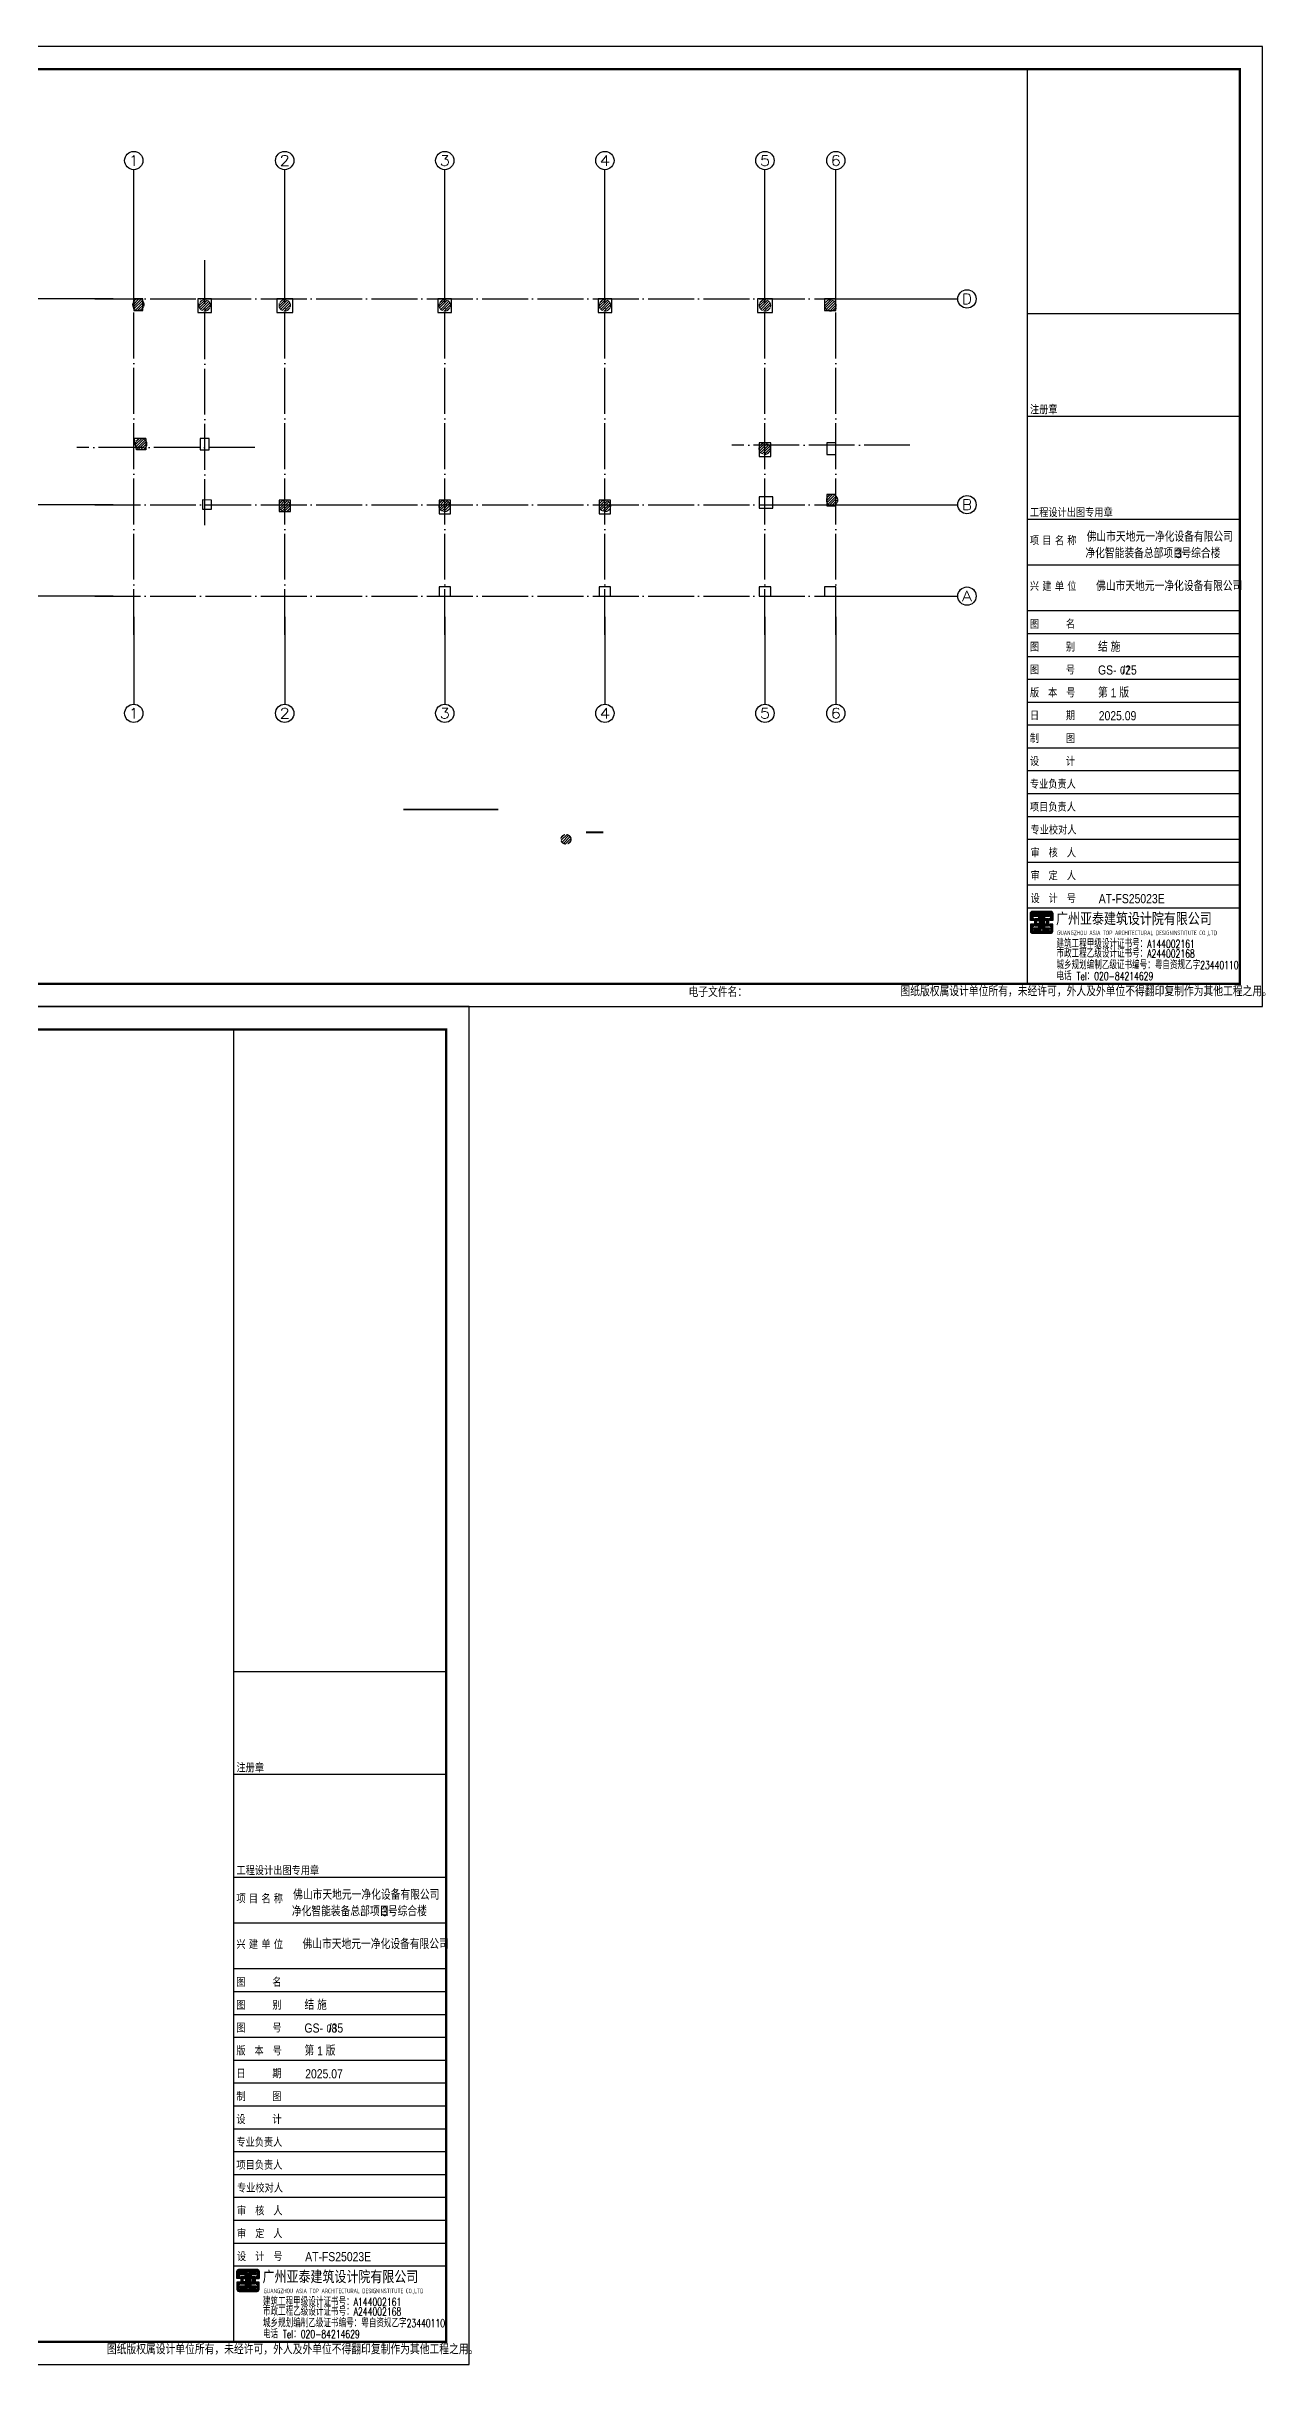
# Model space of a CAD drawing. Extents: x 299218 to 746073, y -331171 to -40619.
# Drawn here: x 495875 to 549060, y -316844 to -215444 of the extents above; entities that cross this region are included whole.
import ezdxf
from ezdxf.enums import TextEntityAlignment as Align

# ---------------------------------------------------------------- set-up
doc = ezdxf.new("R2010")
doc.units = 0
doc.header["$LTSCALE"] = 1000
doc.header["$MEASUREMENT"] = 0
doc.linetypes.add('DASH', pattern=[0.35, 0.25, -0.1])
doc.linetypes.add('DOTE', pattern=[2.42, 2, -0.2, 0.02, -0.2])
for name, color, linetype in [('13', 4, 'Continuous'), ('14', 2, 'Continuous'), ('_0', 7, 'Continuous'), ('AXIS', 3, 'Continuous'), ('AXIS_TEXT', 7, 'Continuous'), ('DIM_SYMB', 3, 'Continuous'), ('DOTE', 1, 'Continuous'), ('PUB_TITLE', 4, 'Continuous'), ('柱线', 2, 'Continuous')]:
    doc.layers.add(name, color=color, linetype=linetype)
doc.layers.add('桩', color=6, linetype='Continuous', lineweight=18)
doc.styles.add('_HZTXT', font='gs_txt.shx', dxfattribs={"width": 0.8, "bigfont": 'gs_hztxt.shx'})
doc.styles.add('_TCH_AXIS', font='COMPLEX', dxfattribs={"bigfont": 'GBCBIG'})
doc.styles.add('COMPLEX', font='COMPLEX')
doc.styles.add('HT', font='')
doc.styles.add('HZTXT', font='txt.shx', dxfattribs={"bigfont": 'hztxt.shx'})
doc.styles.add('hztxt0', font='romans.shx', dxfattribs={"bigfont": 'gbcbig0.shx'})
doc.styles.get("Standard").update_dxf_attribs({"font": 'gbenor.shx', "bigfont": 'gbcbig.shx'})
doc.styles.add('宋体', font='')
doc.styles.get('HT').set_extended_font_data('SimHei')
doc.styles.get('宋体').set_extended_font_data('SimSun')

# ---------------------------------------------------------------- blocks, each defined once
blk = doc.blocks.new('_AXISO')
blk.add_circle((0, 0), 0.5)
at = {"layer": 'AXIS_TEXT', "style": 'COMPLEX', "width": 1.041667}
blk.add_attdef('A', text='', height=0.56, dxfattribs=at).set_placement((-0.25, -0.28), (0.25, -0.28), align=Align.FIT)
blk = doc.blocks.new('zw-10')
at = {"layer": 'AXIS'}
for p, q in [((-949035, -406077), (-949035, -401324)), ((-942435, -406077), (-942435, -401324)), ((-935435, -406077), (-935435, -401324)), ((-928435, -406077), (-928435, -401324)), ((-921435, -406077), (-921435, -401324)), ((-918335, -406077), (-918335, -401324)), ((-949935, -406977), (-953760, -406977)), ((-917435, -406977), (-913002, -406977)), ((-949935, -415977), (-953760, -415977)), ((-917435, -415977), (-913002, -415977)), ((-949935, -419977), (-953760, -419977)), ((-917435, -419977), (-913002, -419977)), ((-949035, -420877), (-949035, -424702)), ((-942435, -420877), (-942435, -424702)), ((-935435, -420877), (-935435, -424702)), ((-928435, -420877), (-928435, -424702)), ((-921435, -420877), (-921435, -424702)), ((-918335, -420877), (-918335, -424702))]:
    blk.add_line(p, q, dxfattribs=at)
at = {"layer": 'DOTE', "linetype": 'DOTE'}
for p, q in [((-949035, -421677), (-949035, -405277)), ((-945935, -416868), (-945935, -405277)), ((-942435, -421677), (-942435, -405277)), ((-935435, -421677), (-935435, -405277)), ((-928435, -421677), (-928435, -405277)), ((-921435, -421677), (-921435, -405277)), ((-918335, -421677), (-918335, -405277)), ((-950735, -406977), (-916635, -406977)), ((-943738, -413477), (-951524, -413477)), ((-915100, -413377), (-922887, -413377)), ((-950735, -415977), (-916635, -415977)), ((-950735, -419977), (-916635, -419977))]:
    blk.add_line(p, q, dxfattribs=at)
at = {"layer": 'AXIS'}
ref = blk.add_blockref('_AXISO', (-949035, -400924), dxfattribs=dict(at, xscale=800, yscale=800, zscale=800))
ref.add_attrib('A', '1', dxfattribs={"layer": 'AXIS_TEXT', "height": 453, "style": '_TCH_AXIS', "width": 2.333333}).set_placement((-949261, -401150), (-948809, -401150), align=Align.FIT)
ref = blk.add_blockref('_AXISO', (-942435, -400924), dxfattribs=dict(at, xscale=800, yscale=800, zscale=800))
ref.add_attrib('A', '2', dxfattribs={"layer": 'AXIS_TEXT', "height": 453, "style": '_TCH_AXIS', "width": 1.5}).set_placement((-942661, -401150), (-942209, -401150), align=Align.FIT)
ref = blk.add_blockref('_AXISO', (-935435, -400924), dxfattribs=dict(at, xscale=800, yscale=800, zscale=800))
ref.add_attrib('A', '3', dxfattribs={"layer": 'AXIS_TEXT', "height": 453, "style": '_TCH_AXIS', "width": 1.5}).set_placement((-935661, -401150), (-935209, -401150), align=Align.FIT)
ref = blk.add_blockref('_AXISO', (-928435, -400924), dxfattribs=dict(at, xscale=800, yscale=800, zscale=800))
ref.add_attrib('A', '4', dxfattribs={"layer": 'AXIS_TEXT', "height": 453, "style": '_TCH_AXIS', "width": 1.3125}).set_placement((-928661, -401150), (-928209, -401150), align=Align.FIT)
ref = blk.add_blockref('_AXISO', (-921435, -400924), dxfattribs=dict(at, xscale=800, yscale=800, zscale=800))
ref.add_attrib('A', '5', dxfattribs={"layer": 'AXIS_TEXT', "height": 453, "style": '_TCH_AXIS', "width": 1.5}).set_placement((-921661, -401150), (-921209, -401150), align=Align.FIT)
ref = blk.add_blockref('_AXISO', (-918335, -400924), dxfattribs=dict(at, xscale=800, yscale=800, zscale=800))
ref.add_attrib('A', '6', dxfattribs={"layer": 'AXIS_TEXT', "height": 453, "style": '_TCH_AXIS', "width": 1.5}).set_placement((-918561, -401150), (-918109, -401150), align=Align.FIT)
ref = blk.add_blockref('_AXISO', (-954160, -406977), dxfattribs=dict(at, xscale=800, yscale=800, zscale=800))
ref.add_attrib('A', 'D', dxfattribs={"layer": 'AXIS_TEXT', "height": 453, "style": '_TCH_AXIS', "width": 1.235294}).set_placement((-954386, -407203), (-953934, -407203), align=Align.FIT)
ref = blk.add_blockref('_AXISO', (-912602, -406977), dxfattribs=dict(at, xscale=800, yscale=800, zscale=800))
ref.add_attrib('A', 'D', dxfattribs={"layer": 'AXIS_TEXT', "height": 453, "style": '_TCH_AXIS', "width": 1.235294}).set_placement((-912828, -407203), (-912375, -407203), align=Align.FIT)
ref = blk.add_blockref('_AXISO', (-954160, -415977), dxfattribs=dict(at, xscale=800, yscale=800, zscale=800))
ref.add_attrib('A', 'B', dxfattribs={"layer": 'AXIS_TEXT', "height": 453, "style": '_TCH_AXIS', "width": 1.235294}).set_placement((-954386, -416203), (-953934, -416203), align=Align.FIT)
ref = blk.add_blockref('_AXISO', (-912602, -415977), dxfattribs=dict(at, xscale=800, yscale=800, zscale=800))
ref.add_attrib('A', 'B', dxfattribs={"layer": 'AXIS_TEXT', "height": 453, "style": '_TCH_AXIS', "width": 1.235294}).set_placement((-912828, -416203), (-912375, -416203), align=Align.FIT)
ref = blk.add_blockref('_AXISO', (-954160, -419977), dxfattribs=dict(at, xscale=800, yscale=800, zscale=800))
ref.add_attrib('A', 'A', dxfattribs={"layer": 'AXIS_TEXT', "height": 453, "style": '_TCH_AXIS', "width": 1.166667}).set_placement((-954386, -420203), (-953934, -420203), align=Align.FIT)
ref = blk.add_blockref('_AXISO', (-912602, -419977), dxfattribs=dict(at, xscale=800, yscale=800, zscale=800))
ref.add_attrib('A', 'A', dxfattribs={"layer": 'AXIS_TEXT', "height": 453, "style": '_TCH_AXIS', "width": 1.166667}).set_placement((-912828, -420203), (-912375, -420203), align=Align.FIT)
ref = blk.add_blockref('_AXISO', (-949035, -425102), dxfattribs=dict(at, xscale=800, yscale=800, zscale=800))
ref.add_attrib('A', '1', dxfattribs={"layer": 'AXIS_TEXT', "height": 453, "style": '_TCH_AXIS', "width": 2.333333}).set_placement((-949261, -425328), (-948809, -425328), align=Align.FIT)
ref = blk.add_blockref('_AXISO', (-942435, -425102), dxfattribs=dict(at, xscale=800, yscale=800, zscale=800))
ref.add_attrib('A', '2', dxfattribs={"layer": 'AXIS_TEXT', "height": 453, "style": '_TCH_AXIS', "width": 1.5}).set_placement((-942661, -425328), (-942209, -425328), align=Align.FIT)
ref = blk.add_blockref('_AXISO', (-935435, -425102), dxfattribs=dict(at, xscale=800, yscale=800, zscale=800))
ref.add_attrib('A', '3', dxfattribs={"layer": 'AXIS_TEXT', "height": 453, "style": '_TCH_AXIS', "width": 1.5}).set_placement((-935661, -425328), (-935209, -425328), align=Align.FIT)
ref = blk.add_blockref('_AXISO', (-928435, -425102), dxfattribs=dict(at, xscale=800, yscale=800, zscale=800))
ref.add_attrib('A', '4', dxfattribs={"layer": 'AXIS_TEXT', "height": 453, "style": '_TCH_AXIS', "width": 1.3125}).set_placement((-928661, -425328), (-928209, -425328), align=Align.FIT)
ref = blk.add_blockref('_AXISO', (-921435, -425102), dxfattribs=dict(at, xscale=800, yscale=800, zscale=800))
ref.add_attrib('A', '5', dxfattribs={"layer": 'AXIS_TEXT', "height": 453, "style": '_TCH_AXIS', "width": 1.5}).set_placement((-921661, -425328), (-921209, -425328), align=Align.FIT)
ref = blk.add_blockref('_AXISO', (-918335, -425102), dxfattribs=dict(at, xscale=800, yscale=800, zscale=800))
ref.add_attrib('A', '6', dxfattribs={"layer": 'AXIS_TEXT', "height": 453, "style": '_TCH_AXIS', "width": 1.5}).set_placement((-918561, -425328), (-918109, -425328), align=Align.FIT)
blk = doc.blocks.new('首层墙柱模板')
at = {"layer": '柱线', "color": 6}
for points in [[(-1105943, -453479), (-1105543, -453479), (-1105543, -452979), (-1105943, -452979)], [(-1103143, -453579), (-1102543, -453579), (-1102543, -452979), (-1103143, -452979)], [(-1099693, -453579), (-1098993, -453579), (-1098993, -452979), (-1099693, -452979)], [(-1092643, -453579), (-1092043, -453579), (-1092043, -452979), (-1092643, -452979)], [(-1085643, -453579), (-1085043, -453579), (-1085043, -452979), (-1085643, -452979)], [(-1078668, -453579), (-1078018, -453579), (-1078018, -452979), (-1078668, -452979)], [(-1075743, -453479), (-1075243, -453479), (-1075243, -452979), (-1075743, -452979)], [(-1103043, -459579), (-1102643, -459579), (-1102643, -459079), (-1103043, -459079)], [(-1078593, -459879), (-1078093, -459879), (-1078093, -459279), (-1078593, -459279)], [(-1075643, -459779), (-1075243, -459779), (-1075243, -459279), (-1075643, -459279)], [(-1102943, -462179), (-1102543, -462179), (-1102543, -461779), (-1102943, -461764)], [(-1099593, -462279), (-1099093, -462279), (-1099093, -461779), (-1099593, -461779)], [(-1092593, -462379), (-1092093, -462379), (-1092093, -461779), (-1092593, -461779)], [(-1085593, -462379), (-1085093, -462379), (-1085093, -461779), (-1085593, -461779)], [(-1078593, -462129), (-1077993, -462129), (-1077993, -461629), (-1078593, -461629)], [(-1075643, -462029), (-1075243, -462029), (-1075243, -461529), (-1075643, -461529)], [(-1092593, -465979), (-1092093, -465979), (-1092093, -465579), (-1092593, -465579)], [(-1085593, -465979), (-1085093, -465979), (-1085093, -465579), (-1085593, -465579)], [(-1078593, -465979), (-1078093, -465979), (-1078093, -465579), (-1078593, -465579)], [(-1075743, -465979), (-1075243, -465979), (-1075243, -465579), (-1075743, -465579)]]:
    blk.add_lwpolyline(points, close=True, dxfattribs=at)
for points in [[(-1105418, -459079), (-1105919, -459079)], [(-1105818, -459579), (-1105844, -459479), (-1105878, -459351), (-1105919, -459079)], [(-1105418, -459079), (-1105418, -459579), (-1105818, -459579)]]:
    blk.add_lwpolyline(points, dxfattribs=at)
blk = doc.blocks.new('弘吉车间2')
at = {"layer": '14'}
h = blk.add_hatch(dxfattribs=at)
h.set_pattern_fill('ANSI31', color=256, scale=100, angle=135, style=0)
h.set_pattern_definition([(180, (-226475.39, -78017.824), (-3e-15, -12.5), [])])
edge = h.paths.add_edge_path()
edge.add_line((-9011, 2855), (-9011, 2773))
edge.add_line((-9011, 2773), (-9152, 2773))
edge.add_line((-9152, 2773), (-9152, 3084))
edge.add_arc((-9062, 3084), 90, 90, 180, ccw=False)
edge.add_line((-9062, 3174), (-8271, 3174))
edge.add_arc((-8271, 3084), 90, 0, 90, ccw=False)
edge.add_line((-8181, 3084), (-8181, 2768))
edge.add_line((-8181, 2768), (-8311, 2768))
edge.add_line((-8311, 2768), (-8311, 2862))
edge.add_line((-8311, 2862), (-8282, 2862))
edge.add_line((-8282, 2862), (-8268, 2862))
edge.add_line((-8268, 2862), (-8268, 3074))
edge.add_line((-8268, 3074), (-9055, 3074))
edge.add_line((-9055, 3074), (-9055, 2855))
edge.add_line((-9055, 2855), (-9011, 2855))
h.paths.add_polyline_path([(-8629, 2622), (-8629, 3030), (-8321, 3030), (-8321, 2942), (-8535, 2942), (-8535, 2855), (-8362, 2855), (-8362, 2525), (-8542, 2525), (-8542, 2442), (-8320, 2442), (-8320, 2365), (-8628, 2365), (-8628, 2526), (-8697, 2526), (-8697, 2365), (-9006, 2365), (-9006, 2442), (-8784, 2442), (-8784, 2525), (-8963, 2525), (-8963, 2855), (-8790, 2855), (-8790, 2942), (-9004, 2942), (-9004, 3030), (-8697, 3030), (-8697, 2622)])
h.paths.add_polyline_path([(-8874, 2772), (-8776, 2772), (-8776, 2616), (-8874, 2616)], flags=16)
h.paths.add_polyline_path([(-8452, 2772), (-8549, 2772), (-8549, 2616), (-8452, 2616)], flags=16)
edge = h.paths.add_edge_path()
edge.add_line((-9011, 2525), (-9011, 2607))
edge.add_line((-9011, 2607), (-9152, 2607))
edge.add_line((-9152, 2607), (-9152, 2296))
edge.add_arc((-9062, 2296), 90, 180, 270)
edge.add_line((-9062, 2206), (-8271, 2206))
edge.add_arc((-8271, 2296), 90, 270, 360)
edge.add_line((-8181, 2296), (-8181, 2612))
edge.add_line((-8181, 2612), (-8311, 2612))
edge.add_line((-8311, 2612), (-8311, 2518))
edge.add_line((-8311, 2518), (-8282, 2518))
edge.add_line((-8282, 2518), (-8268, 2518))
edge.add_line((-8268, 2518), (-8268, 2306))
edge.add_line((-8268, 2306), (-9055, 2306))
edge.add_line((-9055, 2306), (-9055, 2525))
edge.add_line((-9055, 2525), (-9011, 2525))
for p, q in [((-9300, 29320), (-9300, 0)), ((-9300, 29320), (0, 29320)), ((-9300, 24820), (0, 24820)), ((-9300, 20320), (0, 20320)), ((-9300, 18320), (0, 18320)), ((-9300, 16320), (0, 16320)), ((-9300, 15320), (0, 15320)), ((-9300, 14320), (0, 14320)), ((-9300, 13320), (0, 13320)), ((-9300, 12320), (0, 12320)), ((-9300, 11320), (0, 11320)), ((-9300, 10320), (0, 10320)), ((-9300, 9320), (0, 9320)), ((-9300, 8320), (0, 8320)), ((-9300, 7320), (0, 7320)), ((-9300, 6320), (0, 6320)), ((-9300, 5320), (0, 5320)), ((-9300, 4320), (0, 4320)), ((-9300, 3320), (0, 3320)), ((-9300, 3320), (0, 3320))]:
    blk.add_line(p, q, dxfattribs=at)
for points in [[(-9300, 0), (0, 0), (0, 40000), (-9300, 40000)], [(-8874, 2772), (-8776, 2772), (-8776, 2616), (-8874, 2616)], [(-8452, 2772), (-8549, 2772), (-8549, 2616), (-8452, 2616)]]:
    blk.add_lwpolyline(points, close=True, dxfattribs=at)
for points in [[(-9011, 2855), (-9011, 2773), (-9152, 2773), (-9152, 3084, -0.4142136), (-9062, 3174), (-8271, 3174, -0.4142136), (-8181, 3084), (-8181, 2768), (-8311, 2768), (-8311, 2862), (-8282, 2862), (-8268, 2862), (-8268, 3074), (-9055, 3074), (-9055, 2855)], [(-9011, 2525), (-9011, 2607), (-9152, 2607), (-9152, 2296, 0.4142136), (-9062, 2206), (-8271, 2206, 0.4142136), (-8181, 2296), (-8181, 2612), (-8311, 2612), (-8311, 2518), (-8282, 2518), (-8268, 2518), (-8268, 2306), (-9055, 2306), (-9055, 2525)]]:
    blk.add_lwpolyline(points, format="xyb", close=True, dxfattribs=at)
blk.add_lwpolyline([(-8629, 2622), (-8629, 2622), (-8629, 3030), (-8321, 3030), (-8321, 2942), (-8535, 2942), (-8535, 2855), (-8362, 2855), (-8362, 2525), (-8542, 2525), (-8542, 2442), (-8320, 2442), (-8320, 2365), (-8628, 2365), (-8628, 2526), (-8697, 2526), (-8697, 2365), (-9006, 2365), (-9006, 2442), (-8784, 2442), (-8784, 2525), (-8963, 2525), (-8963, 2855), (-8790, 2855), (-8790, 2942), (-9004, 2942), (-9004, 3030), (-8697, 3030), (-8697, 2622), (-8629, 2622)], dxfattribs=at)
at = {"layer": '13', "color": 7, "style": '_HZTXT', "width": 0.85}
for s, height, p in [('佛山市天地元一净化设备有限公司', 417.91, (-6694, 19336)), ('净化智能装备总部项目-', 417.91, (-6750, 18616)), ('3号综合楼', 417.9, (-2815, 18616)), ('佛山市天地元一净化设备有限公司', 417.91, (-6282, 17179)), ('结 施', 400, (-6198, 14522)), ('GS-  /25', 400, (-6198, 13522)), ('第 1 版', 400, (-6198, 12522)), ('2025.09', 400, (-6166, 11522)), ('AT-FS25023E', 400, (-6166, 3522))]:
    blk.add_text(s, height=height, dxfattribs=at).set_placement(p)
at = {"layer": '13', "style": 'HZTXT', "width": 0.7}
for s, p in [('建筑工程甲级设计证书号：A144002161', (-8015, 1568)), ('城乡规划编制乙级证书编号：粤自资规乙字23440110', (-8015, 639)), ('市政工程乙级设计证书号：A244002168', (-8015, 1144)), ('电话 Tel：020-84214629', (-8015, 159))]:
    blk.add_text(s, height=350, rotation=359.99972, dxfattribs=at).set_placement(p)
at = {"layer": '14'}
for s, height, style, width, p in [('注册章', 350, '宋体', 0.82, (-9173, 24949)), ('工程设计出图专用章', 350, '宋体', 0.82, (-9173, 20449)), ('项', 350, '宋体', 0.82, (-9176, 19220)), ('目', 350, '宋体', 0.82, (-8632, 19220)), ('名', 350, '宋体', 0.82, (-8081, 19220)), ('称', 350, '宋体', 0.82, (-7542, 19220)), ('兴', 350, '宋体', 0.82, (-9176, 17220)), ('建', 350, '宋体', 0.82, (-8632, 17220)), ('单', 350, '宋体', 0.82, (-8081, 17220)), ('位', 350, '宋体', 0.82, (-7542, 17220)), ('图      名', 350, '宋体', 0.82, (-9176, 15566)), ('图      别', 350, '宋体', 0.82, (-9176, 14566)), ('图      号', 350, '宋体', 0.82, (-9176, 13566)), ('版  本  号', 350, '宋体', 0.82, (-9176, 12566)), ('日      期', 350, '宋体', 0.82, (-9176, 11566)), ('制      图', 350, '宋体', 0.82, (-9176, 10566)), ('设      计', 350, '宋体', 0.82, (-9176, 9566)), ('专业负责人', 350, '宋体', 0.82, (-9176, 8566)), ('项目负责人', 350, '宋体', 0.82, (-9176, 7566)), ('专业校对人', 350, '宋体', 0.82, (-9149, 6566, -24845)), ('审  核  人', 350, '宋体', 0.82, (-9149, 5566, -24845)), ('审  定  人', 350, '宋体', 0.82, (-9149, 4566, -24845)), ('设  计  号', 350, '宋体', 0.82, (-9149, 3566, -24845)), ('广州亚泰建筑设计院有限公司', 480, 'HT', 0.8, (-8033, 2612))]:
    blk.add_text(s, height=height, dxfattribs=dict(at, style=style, width=width)).set_placement(p)
at = {"layer": '14', "width": 0.8}
blk.add_text('GUANGZHOU ASIA TOP ARCHITECTURAL DESIGNINSTITUTE CO.,LTD', height=198, rotation=359.99972, dxfattribs=at).set_placement((-7987, 2124, -24845))
at = {"layer": '14', "style": 'hztxt0'}
for s, p in [('电子文件名：', (-24105, -584)), ('图纸版权属设计单位所有，未经许可，外人及外单位不得翻印复制作为其他工程之用。', (-14838, -548))]:
    blk.add_text(s, height=450, rotation=359.99972, dxfattribs=at).set_placement(p)
blk = doc.blocks.new('ff3r1')
at = {"layer": '14'}
h = blk.add_hatch(dxfattribs=at)
h.set_pattern_fill('ANSI31', color=256, scale=100, angle=135, style=0)
h.set_pattern_definition([(180, (286884.816, -393861.706), (-3e-15, -12.5), [])])
edge = h.paths.add_edge_path()
edge.add_line((504349, -312989), (504349, -313071))
edge.add_line((504349, -313071), (504209, -313071))
edge.add_line((504209, -313071), (504209, -312760))
edge.add_arc((504299, -312760), 90, 90, 180, ccw=False)
edge.add_line((504299, -312670), (505089, -312670))
edge.add_arc((505089, -312760), 90, 0, 90, ccw=False)
edge.add_line((505179, -312760), (505179, -313076))
edge.add_line((505179, -313076), (505049, -313076))
edge.add_line((505049, -313076), (505049, -312982))
edge.add_line((505049, -312982), (505078, -312982))
edge.add_line((505078, -312982), (505092, -312982))
edge.add_line((505092, -312982), (505092, -312770))
edge.add_line((505092, -312770), (504305, -312770))
edge.add_line((504305, -312770), (504305, -312989))
edge.add_line((504305, -312989), (504349, -312989))
h.paths.add_polyline_path([(504731, -313222), (504731, -312814), (505039, -312814), (505039, -312902), (504825, -312902), (504825, -312989), (504998, -312989), (504998, -313319), (504818, -313319), (504818, -313402), (505041, -313402), (505041, -313479), (504732, -313479), (504732, -313318), (504663, -313318), (504663, -313479), (504355, -313479), (504355, -313402), (504577, -313402), (504577, -313319), (504397, -313319), (504397, -312989), (504570, -312989), (504570, -312902), (504356, -312902), (504356, -312814), (504664, -312814), (504664, -313222)])
h.paths.add_polyline_path([(504487, -313072), (504584, -313072), (504584, -313228), (504487, -313228)], flags=16)
h.paths.add_polyline_path([(504909, -313072), (504811, -313072), (504811, -313228), (504909, -313228)], flags=16)
edge = h.paths.add_edge_path()
edge.add_line((504349, -313319), (504349, -313237))
edge.add_line((504349, -313237), (504209, -313237))
edge.add_line((504209, -313237), (504209, -313548))
edge.add_arc((504299, -313548), 90, 180, 270)
edge.add_line((504299, -313638), (505089, -313638))
edge.add_arc((505089, -313548), 90, 270, 360)
edge.add_line((505179, -313548), (505179, -313232))
edge.add_line((505179, -313232), (505049, -313232))
edge.add_line((505049, -313232), (505049, -313326))
edge.add_line((505049, -313326), (505078, -313326))
edge.add_line((505078, -313326), (505092, -313326))
edge.add_line((505092, -313326), (505092, -313538))
edge.add_line((505092, -313538), (504305, -313538))
edge.add_line((504305, -313538), (504305, -313319))
edge.add_line((504305, -313319), (504349, -313319))
for p, q in [((504060, -286524), (504060, -315844)), ((504060, -286524), (513360, -286524)), ((504060, -291024), (513360, -291024)), ((504060, -295524), (513360, -295524)), ((504060, -297524), (513360, -297524)), ((504060, -299524), (513360, -299524)), ((504060, -300524), (513360, -300524)), ((504060, -301524), (513360, -301524)), ((504060, -302524), (513360, -302524)), ((504060, -303524), (513360, -303524)), ((504060, -304524), (513360, -304524)), ((504060, -305524), (513360, -305524)), ((504060, -306524), (513360, -306524)), ((504060, -307524), (513360, -307524)), ((504060, -308524), (513360, -308524)), ((504060, -309524), (513360, -309524)), ((504060, -310524), (513360, -310524)), ((504060, -311524), (513360, -311524)), ((504060, -312524), (513360, -312524)), ((504060, -312524), (513360, -312524))]:
    blk.add_line(p, q, dxfattribs=at)
for points in [[(504060, -315844), (513360, -315844), (513360, -258444), (504060, -258444)], [(504487, -313072), (504584, -313072), (504584, -313228), (504487, -313228)], [(504909, -313072), (504811, -313072), (504811, -313228), (504909, -313228)]]:
    blk.add_lwpolyline(points, close=True, dxfattribs=at)
for points in [[(504349, -312989), (504349, -313071), (504209, -313071), (504209, -312760, -0.4142136), (504299, -312670), (505089, -312670, -0.4142136), (505179, -312760), (505179, -313076), (505049, -313076), (505049, -312982), (505078, -312982), (505092, -312982), (505092, -312770), (504305, -312770), (504305, -312989)], [(504349, -313319), (504349, -313237), (504209, -313237), (504209, -313548, 0.4142136), (504299, -313638), (505089, -313638, 0.4142136), (505179, -313548), (505179, -313232), (505049, -313232), (505049, -313326), (505078, -313326), (505092, -313326), (505092, -313538), (504305, -313538), (504305, -313319)]]:
    blk.add_lwpolyline(points, format="xyb", close=True, dxfattribs=at)
blk.add_lwpolyline([(504731, -313222), (504731, -313222), (504731, -312814), (505039, -312814), (505039, -312902), (504825, -312902), (504825, -312989), (504998, -312989), (504998, -313319), (504818, -313319), (504818, -313402), (505041, -313402), (505041, -313479), (504732, -313479), (504732, -313318), (504663, -313318), (504663, -313479), (504355, -313479), (504355, -313402), (504577, -313402), (504577, -313319), (504397, -313319), (504397, -312989), (504570, -312989), (504570, -312902), (504356, -312902), (504356, -312814), (504664, -312814), (504664, -313222), (504731, -313222)], dxfattribs=at)
at = {"layer": '13', "color": 7, "style": '_HZTXT', "width": 0.85}
for s, height, p in [('佛山市天地元一净化设备有限公司', 417.91, (506667, -296508)), ('净化智能装备总部项目-', 417.91, (506610, -297228)), ('3号综合楼', 417.9, (510545, -297228)), ('佛山市天地元一净化设备有限公司', 417.91, (507078, -298665)), ('结 施', 400, (507162, -301321)), ('GS-  /35', 400, (507162, -302321)), ('第 1 版', 400, (507162, -303321)), ('2025.07', 400, (507194, -304322)), ('AT-FS25023E', 400, (507194, -312322))]:
    blk.add_text(s, height=height, dxfattribs=at).set_placement(p)
at = {"layer": '13', "style": 'HZTXT', "width": 0.7}
for s, p in [('建筑工程甲级设计证书号：A144002161', (505345, -314276)), ('市政工程乙级设计证书号：A244002168', (505345, -314700)), ('城乡规划编制乙级证书编号：粤自资规乙字23440110', (505345, -315205)), ('电话 Tel：020-84214629', (505345, -315685))]:
    blk.add_text(s, height=350, rotation=359.99972, dxfattribs=at).set_placement(p)
at = {"layer": '14'}
for s, height, style, width, p in [('注册章', 350, '宋体', 0.82, (504188, -290895)), ('工程设计出图专用章', 350, '宋体', 0.82, (504188, -295395)), ('项', 350, '宋体', 0.82, (504184, -296624)), ('目', 350, '宋体', 0.82, (504728, -296624)), ('名', 350, '宋体', 0.82, (505279, -296624)), ('称', 350, '宋体', 0.82, (505819, -296624)), ('兴', 350, '宋体', 0.82, (504184, -298624)), ('建', 350, '宋体', 0.82, (504728, -298624)), ('单', 350, '宋体', 0.82, (505279, -298624)), ('位', 350, '宋体', 0.82, (505819, -298624)), ('图      名', 350, '宋体', 0.82, (504184, -300278)), ('图      别', 350, '宋体', 0.82, (504184, -301278)), ('图      号', 350, '宋体', 0.82, (504184, -302278)), ('版  本  号', 350, '宋体', 0.82, (504184, -303278)), ('日      期', 350, '宋体', 0.82, (504184, -304278)), ('制      图', 350, '宋体', 0.82, (504184, -305278)), ('设      计', 350, '宋体', 0.82, (504184, -306278)), ('专业负责人', 350, '宋体', 0.82, (504184, -307278)), ('项目负责人', 350, '宋体', 0.82, (504184, -308278)), ('专业校对人', 350, '宋体', 0.82, (504212, -309278, -24845)), ('审  核  人', 350, '宋体', 0.82, (504212, -310278, -24845)), ('审  定  人', 350, '宋体', 0.82, (504212, -311278, -24845)), ('设  计  号', 350, '宋体', 0.82, (504212, -312278, -24845)), ('广州亚泰建筑设计院有限公司', 480, 'HT', 0.8, (505328, -313232))]:
    blk.add_text(s, height=height, dxfattribs=dict(at, style=style, width=width)).set_placement(p)
at = {"layer": '14', "width": 0.8}
blk.add_text('GUANGZHOU ASIA TOP ARCHITECTURAL DESIGNINSTITUTE CO.,LTD', height=198, rotation=359.99972, dxfattribs=at).set_placement((505373, -313720, -24845))
at = {"layer": '14', "style": 'hztxt0'}
for s, p in [('电子文件名：', (489256, -316428)), ('图纸版权属设计单位所有，未经许可，外人及外单位不得翻印复制作为其他工程之用。', (498522, -316392))]:
    blk.add_text(s, height=450, rotation=359.99972, dxfattribs=at).set_placement(p)

msp = doc.modelspace()

# ---------------------------------------------------------------- hatches: boundary and pattern name
h = msp.add_hatch()
h.set_pattern_fill('ANSI31', color=2, scale=50, style=0)
h.set_pattern_definition([(45, (1048.05, 804.18), (-56.126601, 56.126601), [])])
edge = h.paths.add_edge_path()
edge.add_arc((499897.6, -226740), 250, 180, 360)
edge.add_arc((499897.6, -226740), 250, 0, 180)
h = msp.add_hatch()
h.set_pattern_fill('ANSI31', color=2, scale=50, style=0)
h.set_pattern_definition([(45, (3948.045, 770.66), (-56.126601, 56.126601), [])])
edge = h.paths.add_edge_path()
edge.add_arc((502797.6, -226773.6), 250, 180, 360)
edge.add_arc((502797.6, -226773.6), 250, 0, 180)
h = msp.add_hatch()
h.set_pattern_fill('ANSI31', color=2, scale=50, style=0)
h.set_pattern_definition([(45, (7448.045, 770.66), (-56.126601, 56.126601), [])])
edge = h.paths.add_edge_path()
edge.add_arc((506297.6, -226773.6), 250, 180, 360)
edge.add_arc((506297.6, -226773.6), 250, 0, 180)
h = msp.add_hatch()
h.set_pattern_fill('ANSI31', color=2, scale=50, style=0)
h.set_pattern_definition([(45, (14448.045, 770.66), (-56.126601, 56.126601), [])])
edge = h.paths.add_edge_path()
edge.add_arc((513297.6, -226773.6), 250, 180, 360)
edge.add_arc((513297.6, -226773.6), 250, 0, 180)
h = msp.add_hatch()
h.set_pattern_fill('ANSI31', color=2, scale=50, style=0)
h.set_pattern_definition([(45, (21448.045, 770.66), (-56.126601, 56.126601), [])])
edge = h.paths.add_edge_path()
edge.add_arc((520297.6, -226773.6), 250, 180, 360)
edge.add_arc((520297.6, -226773.6), 250, 0, 180)
h = msp.add_hatch()
h.set_pattern_fill('ANSI31', color=2, scale=50, style=0)
h.set_pattern_definition([(45, (28448.045, 770.66), (-56.126601, 56.126601), [])])
edge = h.paths.add_edge_path()
edge.add_arc((527297.6, -226773.6), 250, 180, 360)
edge.add_arc((527297.6, -226773.6), 250, 0, 180)
h = msp.add_hatch()
h.set_pattern_fill('ANSI31', color=2, scale=50, style=0)
h.set_pattern_definition([(45, (31309.6, 770.66), (-56.126601, 56.126601), [])])
edge = h.paths.add_edge_path()
edge.add_arc((530159.1, -226773.6), 250, 180, 360)
edge.add_arc((530159.1, -226773.6), 250, 0, 180)
h = msp.add_hatch()
h.set_pattern_fill('ANSI31', color=2, scale=50, style=0)
h.set_pattern_definition([(45, (1173.14, -5295.82), (-56.126601, 56.126601), [])])
edge = h.paths.add_edge_path()
edge.add_arc((500022.7, -232840), 250, 180, 360)
edge.add_arc((500022.7, -232840), 250, 0, 180)
h = msp.add_hatch()
h.set_pattern_fill('ANSI31', color=2, scale=50, style=0)
h.set_pattern_definition([(45, (28435.335, -5500.14), (-56.126601, 56.126601), [])])
edge = h.paths.add_edge_path()
edge.add_arc((527284.9, -233044.4), 250, 180, 360)
edge.add_arc((527284.9, -233044.4), 250, 0, 180)
h = msp.add_hatch()
h.set_pattern_fill('ANSI31', color=2, scale=50, style=0)
h.set_pattern_definition([(45, (31385.335, -7750.14), (-56.126601, 56.126601), [])])
edge = h.paths.add_edge_path()
edge.add_arc((530234.9, -235294.4), 250, 180, 360)
edge.add_arc((530234.9, -235294.4), 250, 0, 180)
h = msp.add_hatch()
h.set_pattern_fill('ANSI31', color=2, scale=50, style=0)
h.set_pattern_definition([(45, (7452.104, -8001.43), (-56.126601, 56.126601), [])])
edge = h.paths.add_edge_path()
edge.add_arc((506301.6, -235545.6), 250, 180, 360)
edge.add_arc((506301.6, -235545.6), 250, 0, 180)
h = msp.add_hatch()
h.set_pattern_fill('ANSI31', color=2, scale=50, style=0)
h.set_pattern_definition([(45, (14435.345, -8000.14), (-56.126601, 56.126601), [])])
edge = h.paths.add_edge_path()
edge.add_arc((513284.9, -235544.4), 250, 180, 360)
edge.add_arc((513284.9, -235544.4), 250, 0, 180)
h = msp.add_hatch()
h.set_pattern_fill('ANSI31', color=2, scale=50, style=0)
h.set_pattern_definition([(45, (21452.104, -8001.43), (-56.126601, 56.126601), [])])
edge = h.paths.add_edge_path()
edge.add_arc((520301.6, -235545.6), 250, 180, 360)
edge.add_arc((520301.6, -235545.6), 250, 0, 180)
h = msp.add_hatch()
h.set_pattern_fill('ANSI31', color=256, scale=50, style=0)
h.set_pattern_definition([(45, (-173858.62, -190772.33), (-56.126601, 56.126601), [])])
edge = h.paths.add_edge_path()
edge.add_arc((518597.4, -250125.8), 212.5, 0, 360)

# ---------------------------------------------------------------- linework, layer by layer
at = {"color": 6}
for p, q in [((519485.9, -249793.8), (520227.9, -249793.8)), ((519485.9, -249834.8), (520227.9, -249834.8))]:
    msp.add_line(p, q, dxfattribs=at)
at = {"linetype": 'DASH'}
msp.add_circle((518597.4, -250125.8), 212.5, dxfattribs=at)
at = {"layer": 'DIM_SYMB', "const_width": 70}
msp.add_lwpolyline([(511480.3, -248827.9), (515635.9, -248827.9)], dxfattribs=at)
at = {"layer": 'PUB_TITLE'}
for points in [[(489660.2, -257443.9), (549060.2, -257443.9), (549060.2, -215443.9), (489660.2, -215443.9)], [(430260.2, -316843.9), (514360.2, -316843.9), (514360.2, -257443.9), (430260.2, -257443.9)]]:
    msp.add_lwpolyline(points, close=True, dxfattribs=at)
at = {"layer": 'PUB_TITLE', "const_width": 100}
for points in [[(492160.2, -256443.9), (548060.2, -256443.9), (548060.2, -216443.9), (492160.2, -216443.9)], [(432760.2, -315843.9), (513360.2, -315843.9), (513360.2, -258443.9), (432760.2, -258443.9)]]:
    msp.add_lwpolyline(points, close=True, dxfattribs=at)
at = {"layer": '桩', "color": 2, "linetype": 'DASH', "lineweight": 18}
for points in [[(499647.6, -226740, 1), (500147.6, -226740, 1)], [(502547.6, -226773.6, 1), (503047.6, -226773.6, 1)], [(506047.6, -226773.6, 1), (506547.6, -226773.6, 1)], [(513047.6, -226773.6, 1), (513547.6, -226773.6, 1)], [(520047.6, -226773.6, 1), (520547.6, -226773.6, 1)], [(527047.6, -226773.6, 1), (527547.6, -226773.6, 1)], [(529909.1, -226773.6, 1), (530409.1, -226773.6, 1)], [(499772.7, -232840, 1), (500272.7, -232840, 1)], [(527034.9, -233044.4, 1), (527534.9, -233044.4, 1)], [(529984.9, -235294.4, 1), (530484.9, -235294.4, 1)], [(506051.6, -235545.6, 1), (506551.6, -235545.6, 1)], [(513034.9, -235544.4, 1), (513534.9, -235544.4, 1)], [(520051.6, -235545.6, 1), (520551.6, -235545.6, 1)]]:
    msp.add_lwpolyline(points, format="xyb", close=True, dxfattribs=at)

# ---------------------------------------------------------------- block references
for name, p in [('zw-10', (1448732.5, 180486.8)), ('首层墙柱模板', (1605640.5, 226488.9)), ('ff3r1', (0, 0))]:
    msp.add_blockref(name, p)
at = {"layer": '_0'}
msp.add_blockref('弘吉车间2', (548060.2, -256443.9), dxfattribs=at)

# ---------------------------------------------------------------- texts
at = {"layer": '13', "color": 2, "style": '_HZTXT', "width": 0.85}
for s, p in [('07', (542825.7, -242915.3)), ('08', (508125.7, -302315.3))]:
    msp.add_text(s, height=350, dxfattribs=at).set_placement(p)

doc.saveas('drawing.dxf')
